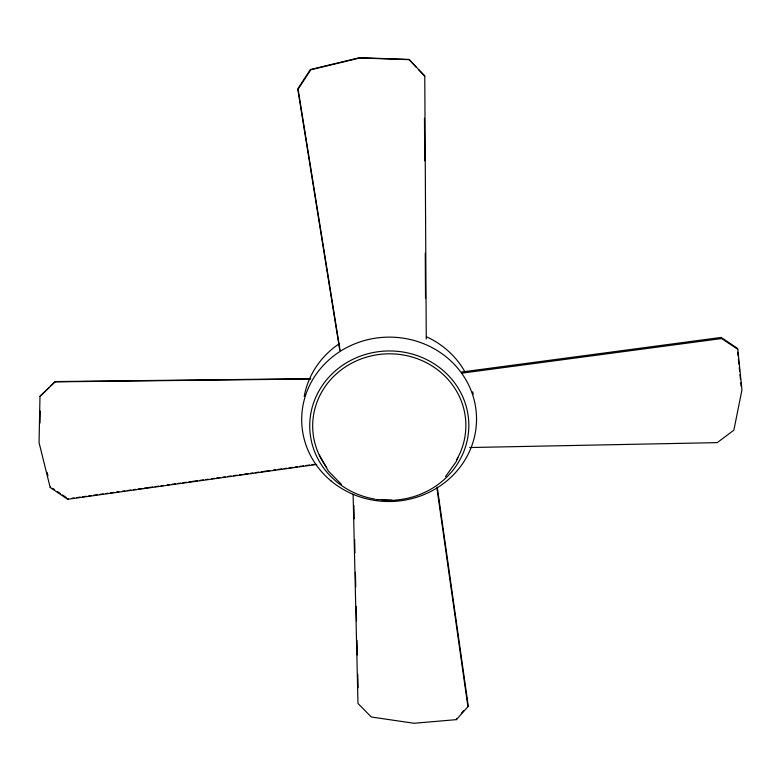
<?xml version="1.0" encoding="UTF-8"?>
<svg xmlns="http://www.w3.org/2000/svg" width="781" height="781" viewBox="0 0 781 781"><rect width="100%" height="100%" fill="white"/><g stroke="black" fill="none" stroke-linecap="round" stroke-linejoin="round"><path stroke-width="1.17" d="M310.721 378.687L55.236 381.577L39.987 396.348L39.05 442.583L50.189 487.5L67.683 499.274L316.686 464.441M39.977 423.097L40.221 411.157M353.119 494.178L357.981 703.476L371.317 717.007L414.037 723.274L456.426 719.633L467.907 706.678L468.2 705.536L437.262 487.168M456.426 719.633L456.729 718.481M457.861 457.559L456.241 461.571L445.482 476.644M339.706 349.888L297.737 88.927L310.369 69.538L359.406 57.726L409.01 59.434L424.766 75.991L426.27 339.022M340.096 350.542L298.088 89.219L310.75 69.802L359.856 57.97L409.537 59.678M461.317 713.307L463.611 710.72M49.183 387.522L39.987 396.348M50.911 385.824L55.236 381.577M67.683 499.274L68.181 498.795M50.189 487.5L50.716 487.041M71.803 498.288L74.215 497.956M76.626 497.614L80.248 497.106M82.659 496.765L86.281 496.267M88.692 495.925L91.113 495.584M93.525 495.252L97.147 494.744M99.558 494.402L103.18 493.904M105.591 493.563L108.003 493.221M110.424 492.889L114.046 492.381M116.457 492.04L118.868 491.708M122.49 491.2L124.901 490.858M127.313 490.527L130.935 490.019M133.356 489.677L135.767 489.345M138.178 489.004L141.8 488.496M144.212 488.164L152.666 486.983M155.077 486.641L158.699 486.133M161.111 485.792L163.522 485.46M167.144 484.952L169.555 484.61M171.976 484.279L175.598 483.771M178.009 483.429L180.421 483.097M182.832 482.756L186.454 482.248M188.875 481.916L197.32 480.735M199.731 480.393L203.353 479.885M205.764 479.554L208.185 479.212M211.797 478.704L214.219 478.372M216.63 478.031L220.252 477.523M222.663 477.191L225.074 476.849M227.496 476.508L231.117 476.01M233.529 475.668L237.151 475.16M239.562 474.819L241.973 474.487M244.385 474.145L248.007 473.637M250.428 473.306L252.839 472.964M255.25 472.632L258.872 472.124M261.284 471.783L269.738 470.601M273.35 470.094L275.771 469.762M278.182 469.42L281.804 468.912M284.216 468.58L286.627 468.239M289.048 467.897L292.67 467.399M295.081 467.058L297.493 466.716M299.904 466.384L303.526 465.876M305.937 465.535L309.559 465.037M311.98 464.695L314.392 464.353M737.791 349.322L737.274 348.209L721.156 337.441L461.659 372.01L461.815 373.152L721.664 338.544L737.791 349.322L741.95 389.934L733.847 430.204L717.241 442.632L469.713 447.533M54.719 381.87L310.584 378.98M375.925 499.508L395.069 500.406M424.766 75.991L418.616 69.724M52.659 488.35L54.602 489.658M57.511 491.61L60.42 493.572M62.363 494.881L66.239 497.487M341.453 484.415L328.401 471.148L319.39 455.118M409.01 59.434L416.214 67.156M721.156 337.441L721.664 338.544M47.075 472.349L47.944 475.834M436.921 488.057L467.907 706.678M737.684 352.231L738.045 355.765M738.406 359.309L738.894 364.024M739.256 367.558L739.617 371.092M739.978 374.636L740.456 379.351M740.827 382.885L741.189 386.429M353.861 505.444L354.174 518.818M354.652 539.486L354.955 552.85M355.404 572.297L355.745 586.882M356.195 606.329L356.526 620.915M356.976 640.371L357.317 654.956M357.766 674.403L358.079 687.768M424.474 118.282L424.718 160.847M425.255 253.269L425.518 298.264M304.209 396.465A85.851 80.902 -1.4 0 1 339.618 343.494M426.611 336.845A85.851 80.902 -1.4 0 1 464.939 371.893M472.681 391.828A85.851 80.902 -1.4 0 1 473.188 394.151M374.939 499.137A79.555 74.683 -1.4 0 1 324.486 382.485A79.555 74.683 -1.4 0 1 458.545 388.713A79.555 74.683 -1.4 0 1 395.323 500.094M391.73 500.279A79.555 74.683 -1.4 0 1 382.075 500.035M326.692 467.389A76.606 71.92 -1.4 0 1 336.015 374.197A76.606 71.92 -1.4 0 1 435.505 368.251A76.606 71.92 -1.4 0 1 456.729 459.618M331.007 480.901A87.423 82.19 -1.4 0 0 474.731 435.7A87.423 82.19 -1.4 0 0 361.603 341.385A87.423 82.19 -1.4 0 0 331.007 480.901"/></g></svg>
